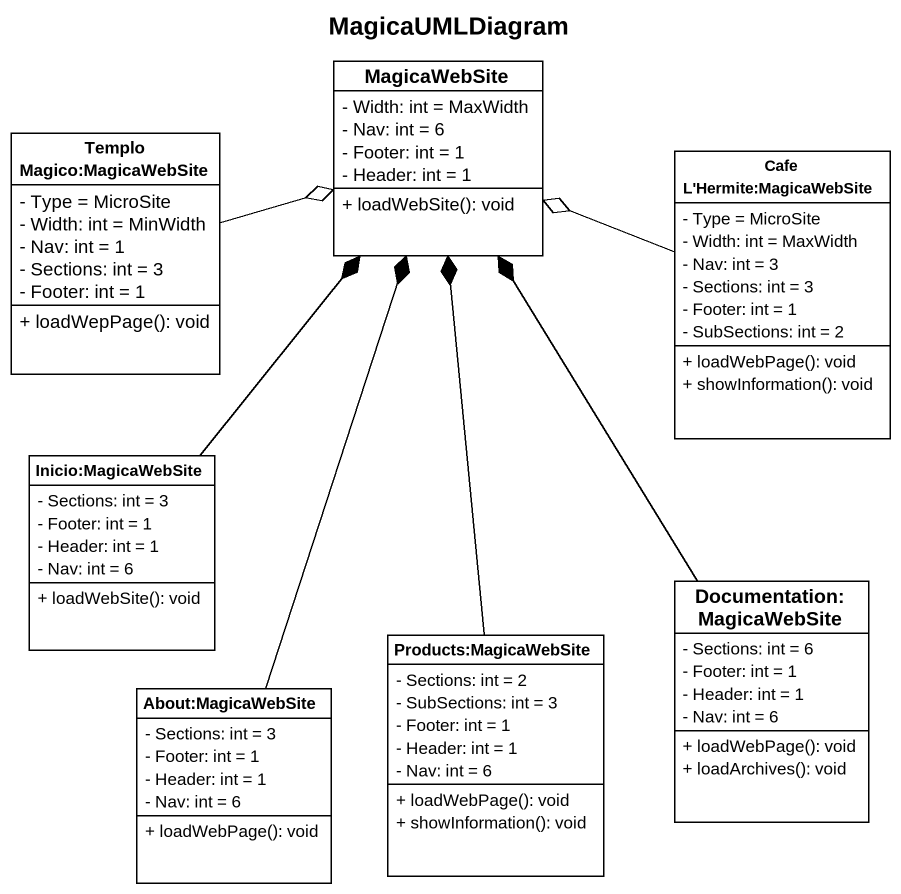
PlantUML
@startuml
title MagicaUMLDiagram
hide circle
hide empty members
skinparam classAttributeIconSize 0
class MagicaWebSite {
  - Width: int = MaxWidth
  - Nav: int = 6
  - Footer: int = 1
  - Header: int = 1
  + loadWebSite(): void
}
class "Templo Magico:MagicaWebSite" as Templo_Magico_MagicaWebSite {
  - Type = MicroSite
  - Width: int = MinWidth
  - Nav: int = 1
  - Sections: int = 3
  - Footer: int = 1
  + loadWepPage(): void
}
class "Cafe L'Hermite:MagicaWebSite" as Cafe_L_Hermite_MagicaWebSite {
  - Type = MicroSite
  - Width: int = MaxWidth
  - Nav: int = 3
  - Sections: int = 3
  - Footer: int = 1
  - SubSections: int = 2
  + loadWebPage(): void
  + showInformation(): void
}
class "Inicio:MagicaWebSite" as Inicio_MagicaWebSite {
  - Sections: int = 3
  - Footer: int = 1
  - Header: int = 1
  - Nav: int = 6
  + loadWebSite(): void
}
class "Documentation:MagicaWebSite" as Documentation_MagicaWebSite {
  - Sections: int = 6
  - Footer: int = 1
  - Header: int = 1
  - Nav: int = 6
  + loadWebPage(): void
  + loadArchives(): void
}
class "About:MagicaWebSite" as About_MagicaWebSite {
  - Sections: int = 3
  - Footer: int = 1
  - Header: int = 1
  - Nav: int = 6
  + loadWebPage(): void
}
class "Products:MagicaWebSite" as Products_MagicaWebSite {
  - Sections: int = 2
  - SubSections: int = 3
  - Footer: int = 1
  - Header: int = 1
  - Nav: int = 6
  + loadWebPage(): void
  + showInformation(): void
}
Templo_Magico_MagicaWebSite -right-o MagicaWebSite
Cafe_L_Hermite_MagicaWebSite -left-o MagicaWebSite
Inicio_MagicaWebSite -up-* MagicaWebSite
Documentation_MagicaWebSite -up-* MagicaWebSite
About_MagicaWebSite -up-* MagicaWebSite
Products_MagicaWebSite -up-* MagicaWebSite
@enduml
